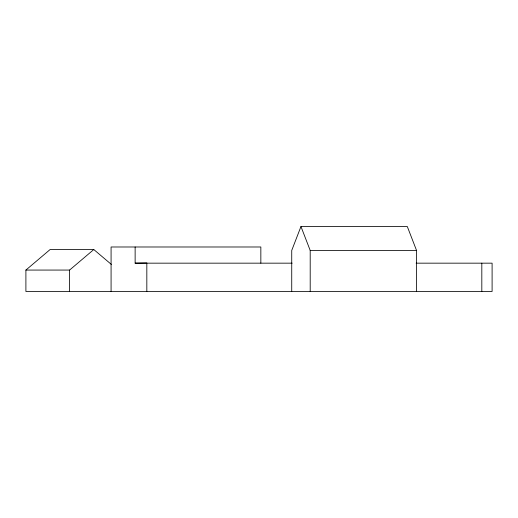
<?xml version="1.0" encoding="UTF-8"?>
<svg xmlns="http://www.w3.org/2000/svg" width="518" height="518" viewBox="0 0 518 518"><rect width="100%" height="100%" fill="white"/><g stroke="black" fill="none" stroke-linecap="round" stroke-linejoin="round"><path stroke-width="0.78" d="M416.537 291.472L416.537 250.44L407.303 226.528L300.964 226.528L291.731 250.44L291.731 291.472M416.129 263.163L492.1 263.163L492.1 291.472L25.9 291.472L25.9 270.066L50.11 249.534L93.797 249.534L111.351 264.42M25.9 270.066L69.587 270.066L93.797 249.534M135.133 246.989L135.133 263.163L146.827 262.943L146.827 291.472M300.964 226.528L310.198 250.44L416.537 250.44M135.133 263.163L292.133 263.163M481.818 263.163L481.818 291.472M310.198 250.44L310.198 291.472M260.845 263.163L260.845 246.989L111.079 246.989L111.079 291.472M69.587 270.066L69.587 291.472"/></g></svg>
